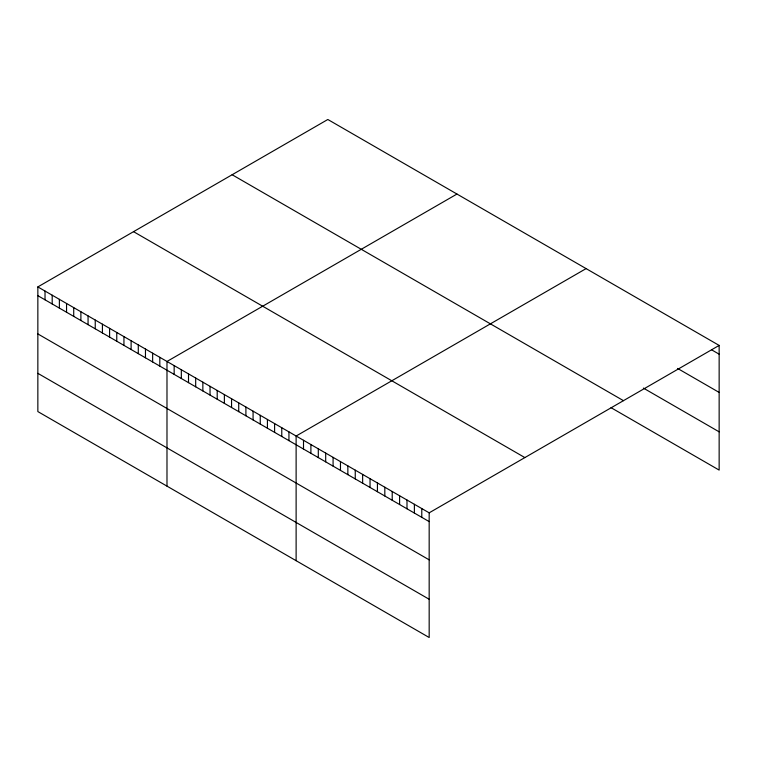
<?xml version="1.0" encoding="UTF-8"?>
<svg xmlns="http://www.w3.org/2000/svg" width="757" height="757" viewBox="0 0 757 757"><rect width="100%" height="100%" fill="white"/><g stroke="black" fill="none" stroke-linecap="round" stroke-linejoin="round"><path stroke-width="1.14" d="M37.85 286.912L429.172 512.83L429.172 637.508L37.85 411.581L37.85 286.912L327.828 119.492L719.15 345.419L719.15 470.088L611.05 407.682M456.963 194.047L166.985 361.468L166.985 486.145M586.098 268.603L296.119 436.023L296.119 560.7M429.172 512.83L719.15 345.419M711.76 349.914L719.15 354.181M677.572 368.422L719.15 392.429M643.384 388.095L719.15 431.84M232.134 174.735L623.456 400.661M133.544 231.661L524.866 457.588M37.85 295.675L429.172 521.601M37.85 333.922L429.172 559.849M37.85 373.333L429.172 599.26M421.781 508.562L421.781 517.334M414.382 504.294L414.382 513.066M406.992 500.027L406.992 508.799M399.601 495.759L399.601 504.531M392.211 491.492L392.211 500.263M384.821 487.224L384.821 495.996M377.431 482.966L377.431 491.728M370.041 478.698L370.041 487.461M362.641 474.431L362.641 483.193M355.251 470.163L355.251 478.926M347.86 465.896L347.86 474.658M340.47 461.628L340.47 470.39M333.08 457.36L333.08 466.123M325.69 453.093L325.69 461.855M318.3 448.825L318.3 457.588M310.9 444.558L310.9 453.32M303.51 440.29L303.51 449.052M288.947 431.878L288.947 440.64M281.774 427.733L281.774 436.505M274.602 423.589L274.602 432.361M267.42 419.454L267.42 428.216M260.247 415.309L260.247 424.071M253.075 411.165L253.075 419.936M245.902 407.029L245.902 415.792M238.729 402.885L238.729 411.647M231.557 398.74L231.557 407.512M224.375 394.596L224.375 403.367M217.202 390.461L217.202 399.223M210.03 386.316L210.03 395.078M202.857 382.171L202.857 390.943M195.685 378.027L195.685 386.799M188.512 373.892L188.512 382.654M181.33 369.747L181.33 378.509M174.157 365.603L174.157 374.374M159.812 357.323L159.812 366.085M152.64 353.178L152.64 361.95M145.467 349.034L145.467 357.806M138.285 344.899L138.285 353.661M131.112 340.754L131.112 349.516M123.94 336.61L123.94 345.381M116.767 332.474L116.767 341.237M109.595 328.33L109.595 337.092M102.422 324.185L102.422 332.957M95.24 320.041L95.24 328.812M88.067 315.906L88.067 324.668M80.895 311.761L80.895 320.523M73.722 307.616L73.722 316.388M66.55 303.472L66.55 312.244M59.377 299.337L59.377 308.099M52.195 295.192L52.195 303.954M45.023 291.048L45.023 299.819"/></g></svg>
